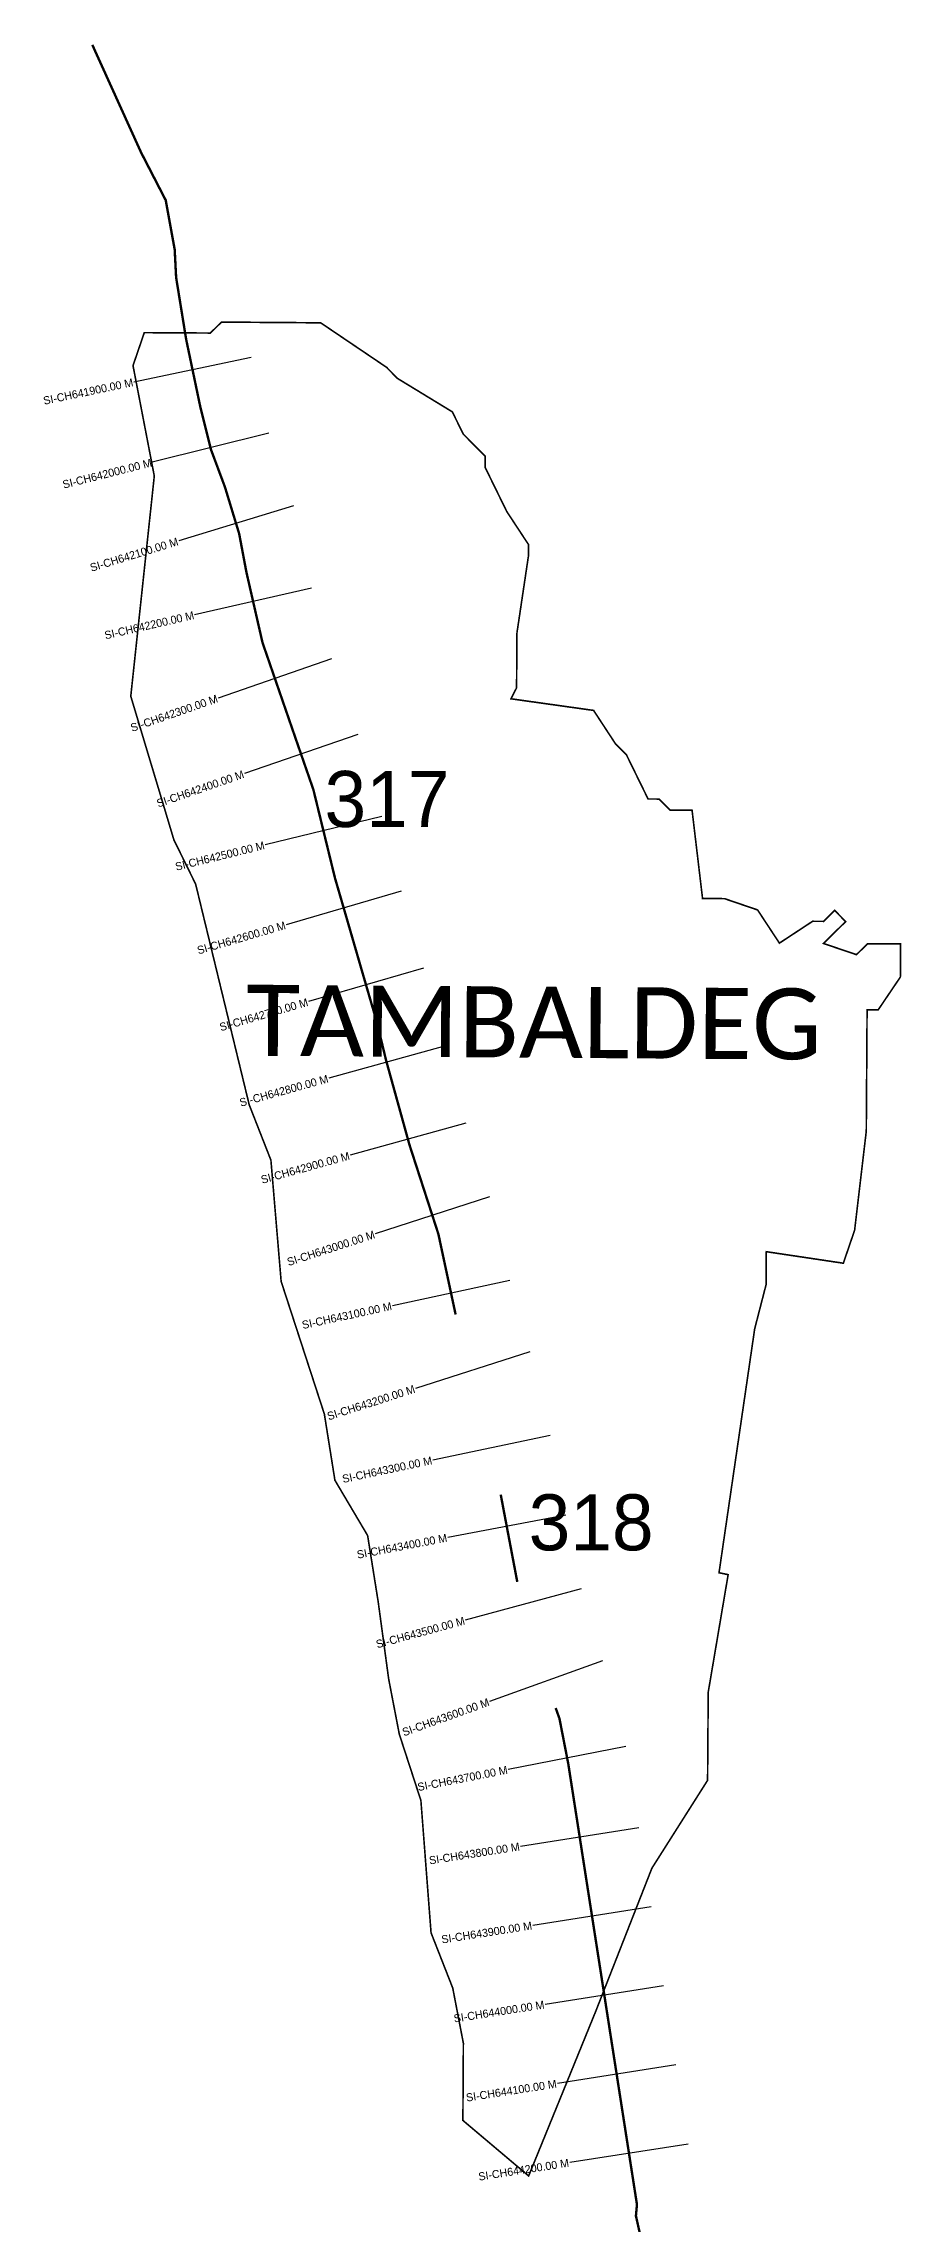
# Model space of a CAD drawing. Header units: metres. Extents: x 329517 to 330813, y 1797221 to 1802564.
# Drawn here: x 329517 to 330589, y 1799839 to 1802564 of the extents above; entities that cross this region are included whole.
import ezdxf
from ezdxf.enums import TextEntityAlignment as Align

# ---------------------------------------------------------------- set-up
doc = ezdxf.new("R2010")
doc.units = ezdxf.units.M
for name, color, linetype in [('CS', 134, 'Continuous'), ('CSMark', 6, 'Continuous'), ('NATURALLY PROTECTED', 3, 'Continuous'), ('VILLAGE NAME', 250, 'Continuous')]:
    doc.layers.add(name, color=color, linetype=linetype)

msp = doc.modelspace()

# ---------------------------------------------------------------- linework, layer by layer
at = {"color": 6, "const_width": 2}
msp.add_lwpolyline([(329642.8, 1802202.6), (329725.4, 1802202.1), (329739.3, 1802215.8), (329863.3, 1802214.9), (329945.6, 1802159.3), (329959.3, 1802145.4), (330027.9, 1802103.6), (330041.5, 1802075.9), (330068.8, 1802048.2), (330068.8, 1802034.4), (330095.9, 1801979.1), (330123.2, 1801937.6), (330123.1, 1801923.8), (330108.7, 1801827.5), (330108.2, 1801758.6), (330101.2, 1801744.9), (330204.5, 1801730.4), (330231.7, 1801688.9), (330245.5, 1801675), (330272.6, 1801619.7), (330286.4, 1801619.6), (330300.1, 1801605.8), (330327.6, 1801605.6), (330340.7, 1801495.3), (330368.2, 1801495.1), (330409.5, 1801481), (330436.8, 1801439.5), (330478.3, 1801466.8), (330492, 1801466.7), (330505.9, 1801480.4), (330519.6, 1801466.4), (330491.8, 1801439.1), (330533.1, 1801425.1), (330547, 1801438.7), (330588.3, 1801438.5), (330588, 1801397.1), (330560.2, 1801356), (330546.4, 1801356.1), (330545.4, 1801204.5), (330530.8, 1801080.6), (330516.7, 1801039.4), (330420.4, 1801053.8), (330420.1, 1801012.5), (330405.9, 1800957.5), (330361.3, 1800652.5), (330372.7, 1800650.1), (330347.8, 1800503.2), (330347, 1800393), (330277.4, 1800283.2), (330207.3, 1800104.6), (330123.3, 1799898.5), (330041.1, 1799967.9), (330041.7, 1800064.4), (330028.4, 1800133.4), (330001.3, 1800202.4), (329988.6, 1800367.8), (329961.6, 1800450.7), (329948.3, 1800519.7), (329935.2, 1800616.2), (329922, 1800699), (329881.1, 1800768.1), (329867.9, 1800850.9), (329813.9, 1801016.6), (329801.1, 1801168.2), (329774, 1801237.3), (329707, 1801513.3), (329679.8, 1801568.6), (329625.9, 1801748.1), (329655.3, 1802023.4), (329628.7, 1802161.4), (329642.8, 1802202.6)], dxfattribs=at)
at = {"layer": 'CS'}
for p, q in [((329776.5, 1802171.6), (329629.7, 1802140.9)), ((329798.3, 1802077.1), (329652.8, 1802040.6)), ((329829.2, 1801986.1), (329685.8, 1801942.2)), ((329852, 1801883.2), (329705.7, 1801849.8)), ((329876.9, 1801795), (329735.2, 1801745.9)), ((329909.6, 1801700.4), (329767.9, 1801651.4)), ((329939.6, 1801597.9), (329793.9, 1801562.2)), ((329964.1, 1801504.3), (329820.1, 1801462.4)), ((329992, 1801408.3), (329848, 1801366.4)), ((330018, 1801310.7), (329873.4, 1801270.6)), ((330044.7, 1801214.4), (329900.1, 1801174.3)), ((330074.3, 1801122.2), (329931.5, 1801076)), ((330099.6, 1801017.7), (329953, 1800986.2)), ((330124.6, 1800928.7), (329981.8, 1800882.9)), ((330150.2, 1800824.1), (330003.4, 1800793.3)), ((330169.6, 1800724.6), (330022.2, 1800696.5)), ((330188.9, 1800632.4), (330044.1, 1800593.1)), ((330215.6, 1800542.3), (330074.5, 1800491.7)), ((330245, 1800435.2), (330097.8, 1800406.5)), ((330261.2, 1800333.6), (330113, 1800310.5)), ((330276.6, 1800234.8), (330128.4, 1800211.7)), ((330292, 1800136), (330143.8, 1800112.9)), ((330307.4, 1800037.2), (330159.2, 1800014.1)), ((330322.8, 1799938.4), (330174.6, 1799915.3))]:
    msp.add_line(p, q, dxfattribs=at)
at = {"layer": 'NATURALLY PROTECTED', "const_width": 3, "flags": 128}
for points in [[(329577.8, 1802562.4), (329614.7, 1802481), (329638.8, 1802427.8), (329669.6, 1802368.1), (329680.8, 1802306.5), (329682.6, 1802271.5), (329695.1, 1802194.4), (329713, 1802109), (329726.1, 1802056.6), (329743.6, 1802009.7), (329761.4, 1801951.3), (329770.5, 1801903), (329790.6, 1801815.1), (329831.5, 1801696.7), (329854.2, 1801631.3), (329881.2, 1801520.8), (329896.4, 1801468.6), (329915.3, 1801403.4), (329926.6, 1801364.6), (329933.4, 1801341.4), (329945.1, 1801292.9), (329974.3, 1801187.4), (330010.5, 1801075.7), (330032, 1800975.3)], [(330088.4, 1800750.1), (330109.1, 1800641)], [(330157.1, 1800483.4), (330161.8, 1800470.3), (330172.8, 1800413.9), (330258.7, 1799862.8), (330257.4, 1799848.6), (330262.8, 1799824.5)]]:
    msp.add_lwpolyline(points, dxfattribs=at)

# ---------------------------------------------------------------- texts
at = {"char_height": 70, "attachment_point": 1}
for s, insert in [('317', (329868.1, 1801654.7)), ('318', (330123.3, 1800750.5))]:
    msp.add_mtext_dynamic_manual_height_columns(s, width=95.172, gutter_width=1, heights=[0], dxfattribs=dict(at, insert=insert))
at = {"layer": 'CSMark'}
for s, rotation, p in [('SI-CH641900.00 M', 11.8005, (329628.7, 1802140.7)), ('SI-CH642000.00 M', 14.0968, (329651.9, 1802040.3)), ('SI-CH642100.00 M', 17, (329684.8, 1801941.9)), ('SI-CH642200.00 M', 12.8742, (329704.8, 1801849.6)), ('SI-CH642300.00 M', 19.0736, (329734.2, 1801745.6)), ('SI-CH642400.00 M', 19.0736, (329766.9, 1801651.1)), ('SI-CH642500.00 M', 13.7468, (329792.9, 1801562)), ('SI-CH642600.00 M', 16.218, (329819.1, 1801462.1)), ('SI-CH642700.00 M', 16.218, (329847.1, 1801366.1)), ('SI-CH642800.00 M', 15.5024, (329872.5, 1801270.4)), ('SI-CH642900.00 M', 15.5024, (329899.2, 1801174)), ('SI-CH643000.00 M', 17.9156, (329930.6, 1801075.7)), ('SI-CH643100.00 M', 12.1262, (329952, 1800986)), ('SI-CH643200.00 M', 17.7823, (329980.8, 1800882.6)), ('SI-CH643300.00 M', 11.875, (330002.4, 1800793.1)), ('SI-CH643400.00 M', 10.7746, (330021.2, 1800696.3)), ('SI-CH643500.00 M', 15.1966, (330043.2, 1800592.8)), ('SI-CH643600.00 M', 19.7402, (330073.5, 1800491.3)), ('SI-CH643700.00 M', 11.0101, (330096.8, 1800406.3)), ('SI-CH643800.00 M', 8.8635, (330112, 1800310.4)), ('SI-CH643900.00 M', 8.8635, (330127.4, 1800211.6)), ('SI-CH644000.00 M', 8.8635, (330142.8, 1800112.8)), ('SI-CH644100.00 M', 8.8635, (330158.2, 1800013.9)), ('SI-CH644200.00 M', 8.8635, (330173.6, 1799915.1))]:
    msp.add_text(s, height=10, rotation=rotation, dxfattribs=at).set_placement(p, align=Align.MIDDLE_RIGHT)
at = {"layer": 'VILLAGE NAME', "insert": (329770.3, 1801387.6), "char_height": 88.859, "attachment_point": 1, "rotation": 359.6139}
msp.add_mtext_dynamic_manual_height_columns('{\\fCalibri|b0|i0|c0|p34;TAMBALDEG}', width=876.845, gutter_width=444.3, heights=[0], dxfattribs=at)

doc.saveas('drawing.dxf')
